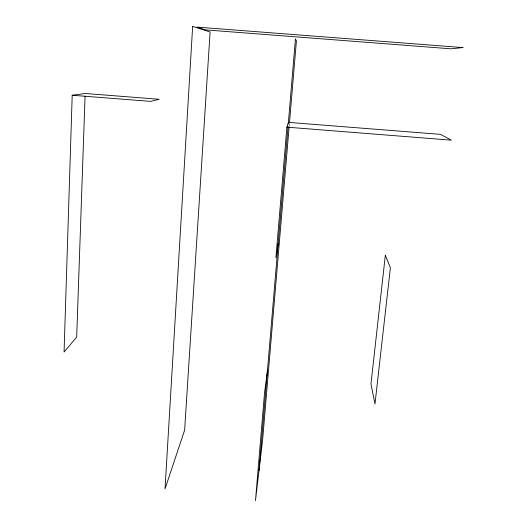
<?xml version="1.0" encoding="UTF-8"?>
<svg xmlns="http://www.w3.org/2000/svg" width="527" height="527" viewBox="0 0 527 527"><rect width="100%" height="100%" fill="white"/><g stroke="black" fill="none" stroke-linecap="round" stroke-linejoin="round"><path stroke-width="0.4" stroke-dasharray="2.63 1.98" d="M289.198 126.131L289.402 123.674"/><path stroke-width="0.79" d="M72.206 95.255L150.577 101.375L159.253 99.274L85.163 93.496L72.206 95.255L64.063 352.062L76.678 337.069L85.078 95.967M286.892 127.159L451.402 140.175L440.453 134.352L288.401 122.376L286.892 127.159L275.911 257.677L278.177 243.533M259.007 470.631L288.058 126.467M288.256 124.062L295.449 38.86L296.411 40.902L289.475 122.857M289.125 126.954L262.617 440.025L255.47 500.65L264.501 393.307L267.499 370.053M192.658 26.35L165.023 488.852L184.628 430.131L210.095 32.002L192.658 26.35M385.329 255.299L370.968 383.946L374.967 403.998L390.402 267.723L385.329 255.299M462.937 47.575L450.875 48.807L205.352 29.874L196.966 27.101L462.937 47.575"/></g></svg>
